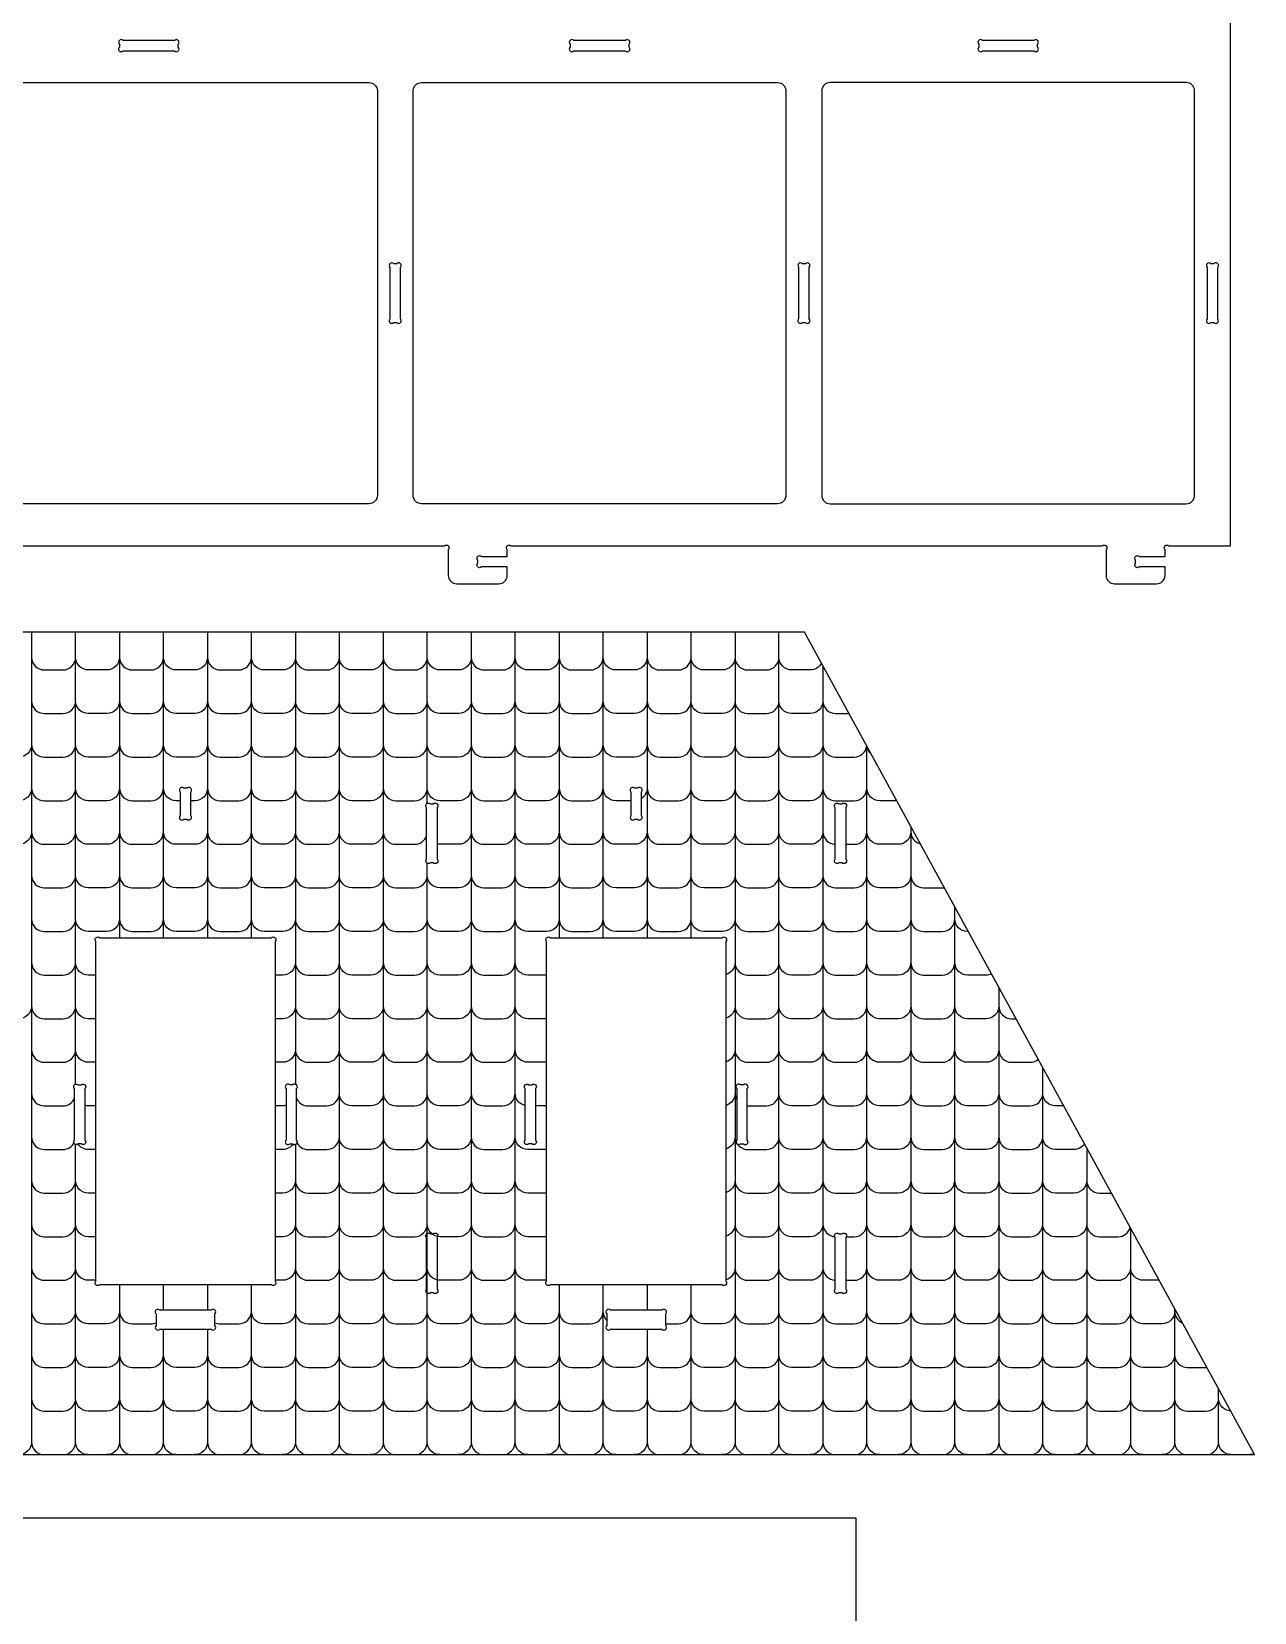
# Model space of a CAD drawing. Extents: x 7328 to 12839, y -521 to 2507.
# Drawn here: x 10647 to 11343, y 543 to 1444 of the extents above; entities that cross this region are included whole.
import ezdxf

# ---------------------------------------------------------------- set-up
doc = ezdxf.new("R2010")
doc.units = 0
doc.header["$MEASUREMENT"] = 0
doc.layers.add('LAYER_1', color=18, linetype='CONTINUOUS')

msp = doc.modelspace()

# ---------------------------------------------------------------- linework, layer by layer
at = {"layer": 'LAYER_1'}
for points in [[(10545.04, 1150.72), (10882, 1150.72, -1), (10884.12, 1148.6), (10884.12, 1133.92, 0.414214), (10888.92, 1129.12), (10912.92, 1129.12, 0.414214), (10917.72, 1133.92), (10917.72, 1138.72), (10903.04, 1138.72, -1), (10900.92, 1140.84), (10900.92, 1142.6, -1), (10903.04, 1144.72), (10917.72, 1144.72), (10917.72, 1148.6, -1), (10919.84, 1150.72), (11256.8, 1150.72, -1), (11258.92, 1148.6), (11258.92, 1133.92, 0.414214), (11263.72, 1129.12), (11287.72, 1129.12, 0.414214), (11292.52, 1133.92), (11292.52, 1138.72), (11277.84, 1138.72, -1), (11275.72, 1140.84), (11275.72, 1142.6, -1), (11277.84, 1144.72), (11292.52, 1144.72), (11292.52, 1148.6, -1), (11294.64, 1150.72), (11329.72, 1150.72), (11329.72, 1718.6, -1)], [(10646.74, 1101.49), (10646.74, 640.12, -0.414214), (10639.54, 632.92)], [(10814.87, 632.92, 0.414214), (10822.07, 640.12), (10822.07, 1101.49)], [(10847.12, 1101.49), (10847.12, 640.12, 0.414214), (10854.32, 632.92)], [(10897.22, 1101.49), (10897.22, 640.12, 0.414214), (10904.42, 632.92)], [(10915.06, 632.92, 0.414214), (10922.26, 640.12), (10922.26, 1101.49)], [(11047.5, 1101.49), (11047.5, 640.12, 0.414214), (11054.7, 632.92)], [(11065.35, 632.92, 0.414214), (11072.55, 640.12), (11072.55, 1101.49)], [(10646.74, 1087.24, 0.414214), (10653.94, 1080.04), (10664.59, 1080.04, 0.414214), (10671.79, 1087.24)], [(10696.84, 1087.24, -0.414214), (10689.64, 1080.04), (10678.99, 1080.04, -0.414214), (10671.79, 1087.24)], [(10696.84, 1087.24, 0.414214), (10704.04, 1080.04), (10714.68, 1080.04, 0.414214), (10721.88, 1087.24)], [(10746.93, 1087.24, -0.414214), (10739.73, 1080.04), (10729.08, 1080.04, -0.414214), (10721.88, 1087.24)], [(10746.93, 1087.24, 0.414214), (10754.13, 1080.04), (10764.78, 1080.04, 0.414214), (10771.98, 1087.24)], [(10797.03, 1087.24, -0.414214), (10789.83, 1080.04), (10779.18, 1080.04, -0.414214), (10771.98, 1087.24)], [(10797.03, 1087.24, 0.414214), (10804.23, 1080.04), (10814.87, 1080.04, 0.414214), (10822.07, 1087.24)], [(10847.12, 1087.24, -0.414214), (10839.92, 1080.04), (10829.27, 1080.04, -0.414214), (10822.07, 1087.24)], [(10847.12, 1087.24, 0.414214), (10854.32, 1080.04), (10864.97, 1080.04, 0.414214), (10872.17, 1087.24)], [(10897.22, 1087.24, -0.414214), (10890.02, 1080.04), (10879.37, 1080.04, -0.414214), (10872.17, 1087.24)], [(10897.22, 1087.24, 0.414214), (10904.42, 1080.04), (10915.06, 1080.04, 0.414214), (10922.26, 1087.24)], [(10947.31, 1087.24, -0.414214), (10940.11, 1080.04), (10929.46, 1080.04, -0.414214), (10922.26, 1087.24)], [(10947.31, 1087.24, 0.414214), (10954.51, 1080.04), (10965.16, 1080.04, 0.414214), (10972.36, 1087.24)], [(10997.41, 1087.24, -0.414214), (10990.21, 1080.04), (10979.56, 1080.04, -0.414214), (10972.36, 1087.24)], [(10997.41, 1087.24, 0.414214), (11004.61, 1080.04), (11015.25, 1080.04, 0.414214), (11022.45, 1087.24)], [(11047.5, 1087.24, -0.414214), (11040.3, 1080.04), (11029.65, 1080.04, -0.414214), (11022.45, 1087.24)], [(11047.5, 1087.24, 0.414214), (11054.7, 1080.04), (11065.35, 1080.04, 0.414214), (11072.55, 1087.24)], [(11096.78, 1083.91, -0.279406), (11090.4, 1080.04), (11079.75, 1080.04, -0.414214), (11072.55, 1087.24)], [(11097.6, 1082.42), (11097.6, 640.12, 0.414214), (11104.8, 632.92)], [(10646.74, 1062.4, 0.414214), (10653.94, 1055.2), (10664.59, 1055.2, 0.414214), (10671.79, 1062.4)], [(10696.84, 1062.4, -0.414214), (10689.64, 1055.2), (10678.99, 1055.2, -0.414214), (10671.79, 1062.4)], [(10696.84, 1062.4, 0.414214), (10704.04, 1055.2), (10714.68, 1055.2, 0.414214), (10721.88, 1062.4)], [(10746.93, 1062.4, -0.414214), (10739.73, 1055.2), (10729.08, 1055.2, -0.414214), (10721.88, 1062.4)], [(10746.93, 1062.4, 0.414214), (10754.13, 1055.2), (10764.78, 1055.2, 0.414214), (10771.98, 1062.4)], [(10797.03, 1062.4, -0.414214), (10789.83, 1055.2), (10779.18, 1055.2, -0.414214), (10771.98, 1062.4)], [(10797.03, 1062.4, 0.414214), (10804.23, 1055.2), (10814.87, 1055.2, 0.414214), (10822.07, 1062.4)], [(10847.12, 1062.4, -0.414214), (10839.92, 1055.2), (10829.27, 1055.2, -0.414214), (10822.07, 1062.4)], [(10847.12, 1062.4, 0.414214), (10854.32, 1055.2), (10864.97, 1055.2, 0.414214), (10872.17, 1062.4)], [(10897.22, 1062.4, -0.414214), (10890.02, 1055.2), (10879.37, 1055.2, -0.414214), (10872.17, 1062.4)], [(10897.22, 1062.4, 0.414214), (10904.42, 1055.2), (10915.06, 1055.2, 0.414214), (10922.26, 1062.4)], [(10947.31, 1062.4, -0.414214), (10940.11, 1055.2), (10929.46, 1055.2, -0.414214), (10922.26, 1062.4)], [(10947.31, 1062.4, 0.414214), (10954.51, 1055.2), (10965.16, 1055.2, 0.414214), (10972.36, 1062.4)], [(10997.41, 1062.4, -0.414214), (10990.21, 1055.2), (10979.56, 1055.2, -0.414214), (10972.36, 1062.4)], [(10997.41, 1062.4, 0.414214), (11004.61, 1055.2), (11015.25, 1055.2, 0.414214), (11022.45, 1062.4)], [(11047.5, 1062.4, -0.414214), (11040.3, 1055.2), (11029.65, 1055.2, -0.414214), (11022.45, 1062.4)], [(11047.5, 1062.4, 0.414214), (11054.7, 1055.2), (11065.35, 1055.2, 0.414214), (11072.55, 1062.4)], [(11097.6, 1062.4, -0.414214), (11090.4, 1055.2), (11079.75, 1055.2, -0.414214), (11072.55, 1062.4)], [(11097.6, 1062.4, 0.414214), (11104.8, 1055.2), (11112.48, 1055.2)], [(10646.74, 1037.56, -0.414214), (10639.54, 1030.36), (10628.89, 1030.36, -0.414214), (10621.69, 1037.56)], [(10646.74, 1037.56, 0.414214), (10653.94, 1030.36), (10664.59, 1030.36, 0.414214), (10671.79, 1037.56)], [(10696.84, 1037.56, -0.414214), (10689.64, 1030.36), (10678.99, 1030.36, -0.414214), (10671.79, 1037.56)], [(10696.84, 1037.56, 0.414214), (10704.04, 1030.36), (10714.68, 1030.36, 0.414214), (10721.88, 1037.56)], [(10746.93, 1037.56, -0.414214), (10739.73, 1030.36), (10729.08, 1030.36, -0.414214), (10721.88, 1037.56)], [(10746.93, 1037.56, 0.414214), (10754.13, 1030.36), (10764.78, 1030.36, 0.414214), (10771.98, 1037.56)], [(10797.03, 1037.56, -0.414214), (10789.83, 1030.36), (10779.18, 1030.36, -0.414214), (10771.98, 1037.56)], [(10797.03, 1037.56, 0.414214), (10804.23, 1030.36), (10814.87, 1030.36, 0.414214), (10822.07, 1037.56)], [(10847.12, 1037.56, -0.414214), (10839.92, 1030.36), (10829.27, 1030.36, -0.414214), (10822.07, 1037.56)], [(10847.12, 1037.56, 0.414214), (10854.32, 1030.36), (10864.97, 1030.36, 0.414214), (10872.17, 1037.56)], [(10897.22, 1037.56, -0.414214), (10890.02, 1030.36), (10879.37, 1030.36, -0.414214), (10872.17, 1037.56)], [(10897.22, 1037.56, 0.414214), (10904.42, 1030.36), (10915.06, 1030.36, 0.414214), (10922.26, 1037.56)], [(10947.31, 1037.56, -0.414214), (10940.11, 1030.36), (10929.46, 1030.36, -0.414214), (10922.26, 1037.56)], [(10947.31, 1037.56, 0.414214), (10954.51, 1030.36), (10965.16, 1030.36, 0.414214), (10972.36, 1037.56)], [(10997.41, 1037.56, -0.414214), (10990.21, 1030.36), (10979.56, 1030.36, -0.414214), (10972.36, 1037.56)], [(10997.41, 1037.56, 0.414214), (11004.61, 1030.36), (11015.25, 1030.36, 0.414214), (11022.45, 1037.56)], [(11047.5, 1037.56, -0.414214), (11040.3, 1030.36), (11029.65, 1030.36, -0.414214), (11022.45, 1037.56)], [(11047.5, 1037.56, 0.414214), (11054.7, 1030.36), (11065.35, 1030.36, 0.414214), (11072.55, 1037.56)], [(11097.6, 1037.56, -0.414214), (11090.4, 1030.36), (11079.75, 1030.36, -0.414214), (11072.55, 1037.56)], [(11097.6, 1037.56, 0.414214), (11104.8, 1030.36), (11115.44, 1030.36, 0.379798), (11122.59, 1036.71)], [(11115.44, 632.92, 0.414214), (11122.64, 640.12), (11122.64, 1036.61)], [(11125.08, 1032.17, -0.175116), (11122.73, 1036.46)], [(10646.74, 1012.72, -0.414214), (10639.54, 1005.52), (10628.89, 1005.52, -0.414214), (10621.69, 1012.72)], [(10646.74, 1012.72, 0.414214), (10653.94, 1005.52), (10664.59, 1005.52, 0.414214), (10671.79, 1012.72)], [(10696.84, 1012.72, -0.414214), (10689.64, 1005.52), (10678.99, 1005.52, -0.414214), (10671.79, 1012.72)], [(10696.84, 1012.72, 0.414214), (10704.04, 1005.52), (10714.68, 1005.52, 0.414214), (10721.88, 1012.72)], [(10731.41, 1005.52), (10729.08, 1005.52, -0.414214), (10721.88, 1012.72)], [(10746.93, 1012.72, -0.414214), (10739.73, 1005.52), (10737.41, 1005.52)], [(10746.93, 1012.72, 0.414214), (10754.13, 1005.52), (10764.78, 1005.52, 0.414214), (10771.98, 1012.72)], [(10797.03, 1012.72, -0.414214), (10789.83, 1005.52), (10779.18, 1005.52, -0.414214), (10771.98, 1012.72)], [(10797.03, 1012.72, 0.414214), (10804.23, 1005.52), (10814.87, 1005.52, 0.414214), (10822.07, 1012.72)], [(10847.12, 1012.72, -0.414214), (10839.92, 1005.52), (10829.27, 1005.52, -0.414214), (10822.07, 1012.72)], [(10847.12, 1012.72, 0.414214), (10854.32, 1005.52), (10864.97, 1005.52, 0.414214), (10872.17, 1012.72)], [(10897.22, 1012.72, -0.414214), (10890.02, 1005.52), (10879.37, 1005.52, -0.414214), (10872.17, 1012.72)], [(10897.22, 1012.72, 0.414214), (10904.42, 1005.52), (10915.06, 1005.52, 0.414214), (10922.26, 1012.72)], [(10947.31, 1012.72, -0.414214), (10940.11, 1005.52), (10929.46, 1005.52, -0.414214), (10922.26, 1012.72)], [(10947.31, 1012.72, 0.414214), (10954.51, 1005.52), (10965.16, 1005.52, 0.414214), (10972.36, 1012.72)], [(10988.21, 1005.52), (10979.56, 1005.52, -0.414214), (10972.36, 1012.72)], [(10997.41, 1012.72, -0.250445), (10994.21, 1006.74)], [(10997.41, 1012.72, 0.414214), (11004.61, 1005.52), (11015.25, 1005.52, 0.414214), (11022.45, 1012.72)], [(11047.5, 1012.72, -0.414214), (11040.3, 1005.52), (11029.65, 1005.52, -0.414214), (11022.45, 1012.72)], [(11047.5, 1012.72, 0.414214), (11054.7, 1005.52), (11065.35, 1005.52, 0.414214), (11072.55, 1012.72)], [(11097.6, 1012.72, -0.414214), (11090.4, 1005.52), (11079.75, 1005.52, -0.414214), (11072.55, 1012.72)], [(11097.6, 1012.72, 0.414214), (11104.8, 1005.52), (11115.44, 1005.52, 0.414214), (11122.64, 1012.72)], [(11139.65, 1005.52), (11129.84, 1005.52, -0.414214), (11122.64, 1012.72)], [(11147.69, 990.81), (11147.69, 640.12, 0.414214), (11154.89, 632.92)], [(10646.74, 987.88, -0.414214), (10639.54, 980.68), (10628.89, 980.68, -0.414214), (10621.69, 987.88)], [(10646.74, 987.88, 0.414214), (10653.94, 980.68), (10664.59, 980.68, 0.414214), (10671.79, 987.88)], [(10696.84, 987.88, -0.414214), (10689.64, 980.68), (10678.99, 980.68, -0.414214), (10671.79, 987.88)], [(10696.84, 987.88, 0.414214), (10704.04, 980.68), (10714.68, 980.68, 0.414214), (10721.88, 987.88)], [(10746.93, 987.88, -0.414214), (10739.73, 980.68), (10729.08, 980.68, -0.414214), (10721.88, 987.88)], [(10746.93, 987.88, 0.414214), (10754.13, 980.68), (10764.78, 980.68, 0.414214), (10771.98, 987.88)], [(10797.03, 987.88, -0.414214), (10789.83, 980.68), (10779.18, 980.68, -0.414214), (10771.98, 987.88)], [(10797.03, 987.88, 0.414214), (10804.23, 980.68), (10814.87, 980.68, 0.414214), (10822.07, 987.88)], [(10847.12, 987.88, -0.414214), (10839.92, 980.68), (10829.27, 980.68, -0.414214), (10822.07, 987.88)], [(10847.12, 987.88, 0.414214), (10854.32, 980.68), (10864.97, 980.68, 0.323813), (10871.81, 985.63)], [(10897.22, 987.88, -0.414214), (10890.02, 980.68), (10879.37, 980.68, -0.054702), (10877.81, 980.85)], [(10897.22, 987.88, 0.414214), (10904.42, 980.68), (10915.06, 980.68, 0.414214), (10922.26, 987.88)], [(10947.31, 987.88, -0.414214), (10940.11, 980.68), (10929.46, 980.68, -0.414214), (10922.26, 987.88)], [(10947.31, 987.88, 0.414214), (10954.51, 980.68), (10965.16, 980.68, 0.414214), (10972.36, 987.88)], [(10997.41, 987.88, -0.414214), (10990.21, 980.68), (10979.56, 980.68, -0.414214), (10972.36, 987.88)], [(10997.41, 987.88, 0.414214), (11004.61, 980.68), (11015.25, 980.68, 0.414214), (11022.45, 987.88)], [(11047.5, 987.88, -0.414214), (11040.3, 980.68), (11029.65, 980.68, -0.414214), (11022.45, 987.88)], [(11047.5, 987.88, 0.414214), (11054.7, 980.68), (11065.35, 980.68, 0.414214), (11072.55, 987.88)], [(11097.6, 987.88, -0.414214), (11090.4, 980.68), (11079.75, 980.68, -0.414214), (11072.55, 987.88)], [(11097.6, 987.88, 0.406544), (11104.61, 980.68)], [(11110.61, 980.68), (11115.44, 980.68, 0.414214), (11122.64, 987.88)], [(11147.69, 987.88, -0.414214), (11140.49, 980.68), (11129.84, 980.68, -0.414214), (11122.64, 987.88)], [(11147.69, 987.88, 0.342693), (11153.11, 980.91)], [(10879.37, 632.92, -0.414214), (10872.17, 640.12), (10872.17, 970.14)], [(10646.74, 963.04, 0.414214), (10653.94, 955.84), (10664.59, 955.84, 0.414214), (10671.79, 963.04)], [(10696.84, 963.04, -0.414214), (10689.64, 955.84), (10678.99, 955.84, -0.414214), (10671.79, 963.04)], [(10696.84, 963.04, 0.414214), (10704.04, 955.84), (10714.68, 955.84, 0.414214), (10721.88, 963.04)], [(10746.93, 963.04, -0.414214), (10739.73, 955.84), (10729.08, 955.84, -0.414214), (10721.88, 963.04)], [(10746.93, 963.04, 0.414214), (10754.13, 955.84), (10764.78, 955.84, 0.414214), (10771.98, 963.04)], [(10797.03, 963.04, -0.414214), (10789.83, 955.84), (10779.18, 955.84, -0.414214), (10771.98, 963.04)], [(10797.03, 963.04, 0.414214), (10804.23, 955.84), (10814.87, 955.84, 0.414214), (10822.07, 963.04)], [(10847.12, 963.04, -0.414214), (10839.92, 955.84), (10829.27, 955.84, -0.414214), (10822.07, 963.04)], [(10847.12, 963.04, 0.414214), (10854.32, 955.84), (10864.97, 955.84, 0.414214), (10872.17, 963.04)], [(10897.22, 963.04, -0.414214), (10890.02, 955.84), (10879.37, 955.84, -0.414214), (10872.17, 963.04)], [(10897.22, 963.04, 0.414214), (10904.42, 955.84), (10915.06, 955.84, 0.414214), (10922.26, 963.04)], [(10947.31, 963.04, -0.414214), (10940.11, 955.84), (10929.46, 955.84, -0.414214), (10922.26, 963.04)], [(10947.31, 963.04, 0.414214), (10954.51, 955.84), (10965.16, 955.84, 0.414214), (10972.36, 963.04)], [(10997.41, 963.04, -0.414214), (10990.21, 955.84), (10979.56, 955.84, -0.414214), (10972.36, 963.04)], [(10997.41, 963.04, 0.414214), (11004.61, 955.84), (11015.25, 955.84, 0.414214), (11022.45, 963.04)], [(11047.5, 963.04, -0.414214), (11040.3, 955.84), (11029.65, 955.84, -0.414214), (11022.45, 963.04)], [(11047.5, 963.04, 0.414214), (11054.7, 955.84), (11065.35, 955.84, 0.414214), (11072.55, 963.04)], [(11097.6, 963.04, -0.414214), (11090.4, 955.84), (11079.75, 955.84, -0.414214), (11072.55, 963.04)], [(11097.6, 963.04, 0.414214), (11104.8, 955.84), (11115.44, 955.84, 0.414214), (11122.64, 963.04)], [(11147.69, 963.04, -0.414214), (11140.49, 955.84), (11129.84, 955.84, -0.414214), (11122.64, 963.04)], [(11147.69, 963.04, 0.414214), (11154.89, 955.84), (11165.54, 955.84, 0.042575), (11166.76, 955.95)], [(10646.74, 938.2, 0.414214), (10653.94, 931), (10664.59, 931, 0.414214), (10671.79, 938.2)], [(10696.84, 938.2, -0.414214), (10689.64, 931), (10678.99, 931, -0.414214), (10671.79, 938.2)], [(10696.84, 938.2, 0.414214), (10704.04, 931), (10714.68, 931, 0.414214), (10721.88, 938.2)], [(10746.93, 938.2, -0.414214), (10739.73, 931), (10729.08, 931, -0.414214), (10721.88, 938.2)], [(10746.93, 938.2, 0.414214), (10754.13, 931), (10764.78, 931, 0.414214), (10771.98, 938.2)], [(10797.03, 938.2, -0.414214), (10789.83, 931), (10779.18, 931, -0.414214), (10771.98, 938.2)], [(10797.03, 938.2, 0.414214), (10804.23, 931), (10814.87, 931, 0.414214), (10822.07, 938.2)], [(10847.12, 938.2, -0.414214), (10839.92, 931), (10829.27, 931, -0.414214), (10822.07, 938.2)], [(10847.12, 938.2, 0.414214), (10854.32, 931), (10864.97, 931, 0.414214), (10872.17, 938.2)], [(10897.22, 938.2, -0.414214), (10890.02, 931), (10879.37, 931, -0.414214), (10872.17, 938.2)], [(10897.22, 938.2, 0.414214), (10904.42, 931), (10915.06, 931, 0.414214), (10922.26, 938.2)], [(10947.31, 938.2, -0.414214), (10940.11, 931), (10929.46, 931, -0.414214), (10922.26, 938.2)], [(10947.31, 938.2, 0.414214), (10954.51, 931), (10965.16, 931, 0.414214), (10972.36, 938.2)], [(10997.41, 938.2, -0.414214), (10990.21, 931), (10979.56, 931, -0.414214), (10972.36, 938.2)], [(10997.41, 938.2, 0.414214), (11004.61, 931), (11015.25, 931, 0.414214), (11022.45, 938.2)], [(11047.5, 938.2, -0.414214), (11040.3, 931), (11029.65, 931, -0.414214), (11022.45, 938.2)], [(11047.5, 938.2, 0.414214), (11054.7, 931), (11065.35, 931, 0.414214), (11072.55, 938.2)], [(11097.6, 938.2, -0.414214), (11090.4, 931), (11079.75, 931, -0.414214), (11072.55, 938.2)], [(11097.6, 938.2, 0.414214), (11104.8, 931), (11115.44, 931, 0.414214), (11122.64, 938.2)], [(11147.69, 938.2, -0.414214), (11140.49, 931), (11129.84, 931, -0.414214), (11122.64, 938.2)], [(11147.69, 938.2, 0.414214), (11154.89, 931), (11165.54, 931, 0.414214), (11172.74, 938.2)], [(11179.94, 632.92, -0.414214), (11172.74, 640.12), (11172.74, 945.01)], [(11180.4, 931), (11179.94, 931, -0.414214), (11172.74, 938.2)], [(10646.74, 913.36, 0.414214), (10653.94, 906.16), (10664.59, 906.16, 0.414214), (10671.79, 913.36)], [(10683.35, 906.16), (10678.99, 906.16, -0.414214), (10671.79, 913.36)], [(10797.03, 913.36, -0.414214), (10789.83, 906.16), (10785.46, 906.16)], [(10797.03, 913.36, 0.414214), (10804.23, 906.16), (10814.87, 906.16, 0.414214), (10822.07, 913.36)], [(10847.12, 913.36, -0.414214), (10839.92, 906.16), (10829.27, 906.16, -0.414214), (10822.07, 913.36)], [(10847.12, 913.36, 0.414214), (10854.32, 906.16), (10864.97, 906.16, 0.414214), (10872.17, 913.36)], [(10897.22, 913.36, -0.414214), (10890.02, 906.16), (10879.37, 906.16, -0.414214), (10872.17, 913.36)], [(10897.22, 913.36, 0.414214), (10904.42, 906.16), (10915.06, 906.16, 0.414214), (10922.26, 913.36)], [(10940.15, 906.16, -0.001323), (10940.11, 906.16), (10929.46, 906.16, -0.414214), (10922.26, 913.36)], [(11047.5, 913.36, -0.335422), (11042.26, 906.43)], [(11047.5, 913.36, 0.414214), (11054.7, 906.16), (11065.35, 906.16, 0.414214), (11072.55, 913.36)], [(11097.6, 913.36, -0.414214), (11090.4, 906.16), (11079.75, 906.16, -0.414214), (11072.55, 913.36)], [(11097.6, 913.36, 0.414214), (11104.8, 906.16), (11115.44, 906.16, 0.414214), (11122.64, 913.36)], [(11147.69, 913.36, -0.414214), (11140.49, 906.16), (11129.84, 906.16, -0.414214), (11122.64, 913.36)], [(11147.69, 913.36, 0.414214), (11154.89, 906.16), (11165.54, 906.16, 0.414214), (11172.74, 913.36)], [(11193.62, 906.83, -0.109058), (11190.59, 906.16), (11179.94, 906.16, -0.414214), (11172.74, 913.36)], [(11197.79, 899.21), (11197.79, 640.12, 0.414214), (11204.99, 632.92)], [(10646.74, 888.52, -0.414214), (10639.54, 881.32), (10628.89, 881.32, -0.414214), (10621.69, 888.52)], [(10646.74, 888.52, 0.414214), (10653.94, 881.32), (10664.59, 881.32, 0.414214), (10671.79, 888.52)], [(10683.35, 881.32), (10678.99, 881.32, -0.414214), (10671.79, 888.52)], [(10797.03, 888.52, -0.414214), (10789.83, 881.32), (10785.46, 881.32)], [(10797.03, 888.52, 0.414214), (10804.23, 881.32), (10814.87, 881.32, 0.414214), (10822.07, 888.52)], [(10847.12, 888.52, -0.414214), (10839.92, 881.32), (10829.27, 881.32, -0.414214), (10822.07, 888.52)], [(10847.12, 888.52, 0.414214), (10854.32, 881.32), (10864.97, 881.32, 0.414214), (10872.17, 888.52)], [(10897.22, 888.52, -0.414214), (10890.02, 881.32), (10879.37, 881.32, -0.414214), (10872.17, 888.52)], [(10897.22, 888.52, 0.414214), (10904.42, 881.32), (10915.06, 881.32, 0.414214), (10922.26, 888.52)], [(10940.15, 881.32, -0.001323), (10940.11, 881.32), (10929.46, 881.32, -0.414214), (10922.26, 888.52)], [(11047.5, 888.52, -0.335422), (11042.26, 881.59)], [(11047.5, 888.52, 0.414214), (11054.7, 881.32), (11065.35, 881.32, 0.414214), (11072.55, 888.52)], [(11097.6, 888.52, -0.414214), (11090.4, 881.32), (11079.75, 881.32, -0.414214), (11072.55, 888.52)], [(11097.6, 888.52, 0.414214), (11104.8, 881.32), (11115.44, 881.32, 0.414214), (11122.64, 888.52)], [(11147.69, 888.52, -0.414214), (11140.49, 881.32), (11129.84, 881.32, -0.414214), (11122.64, 888.52)], [(11147.69, 888.52, 0.414214), (11154.89, 881.32), (11165.54, 881.32, 0.414214), (11172.74, 888.52)], [(11197.79, 888.52, -0.414214), (11190.59, 881.32), (11179.94, 881.32, -0.414214), (11172.74, 888.52)], [(11197.79, 888.52, 0.414214), (11204.99, 881.32), (11207.57, 881.32)], [(10646.74, 863.68, 0.414214), (10653.94, 856.48), (10664.59, 856.48, 0.414214), (10671.79, 863.68)], [(10683.35, 856.48), (10678.99, 856.48, -0.414214), (10671.79, 863.68)], [(10797.03, 863.68, -0.414214), (10789.83, 856.48), (10785.46, 856.48)], [(10797.03, 863.68, 0.414214), (10804.23, 856.48), (10814.87, 856.48, 0.414214), (10822.07, 863.68)], [(10847.12, 863.68, -0.414214), (10839.92, 856.48), (10829.27, 856.48, -0.414214), (10822.07, 863.68)], [(10847.12, 863.68, 0.414214), (10854.32, 856.48), (10864.97, 856.48, 0.414214), (10872.17, 863.68)], [(10897.22, 863.68, -0.414214), (10890.02, 856.48), (10879.37, 856.48, -0.414214), (10872.17, 863.68)], [(10897.22, 863.68, 0.414214), (10904.42, 856.48), (10915.06, 856.48, 0.414214), (10922.26, 863.68)], [(10940.15, 856.48, -0.001323), (10940.11, 856.48), (10929.46, 856.48, -0.414214), (10922.26, 863.68)], [(11047.5, 863.68, -0.335422), (11042.26, 856.75)], [(11047.5, 863.68, 0.414214), (11054.7, 856.48), (11065.35, 856.48, 0.414214), (11072.55, 863.68)], [(11097.6, 863.68, -0.414214), (11090.4, 856.48), (11079.75, 856.48, -0.414214), (11072.55, 863.68)], [(11097.6, 863.68, 0.414214), (11104.8, 856.48), (11115.44, 856.48, 0.414214), (11122.64, 863.68)], [(11147.69, 863.68, -0.414214), (11140.49, 856.48), (11129.84, 856.48, -0.414214), (11122.64, 863.68)], [(11147.69, 863.68, 0.414214), (11154.89, 856.48), (11165.54, 856.48, 0.414214), (11172.74, 863.68)], [(11197.79, 863.68, -0.414214), (11190.59, 856.48), (11179.94, 856.48, -0.414214), (11172.74, 863.68)], [(11197.79, 863.68, 0.414214), (11204.99, 856.48), (11215.63, 856.48, 0.175306), (11220.24, 858.15)], [(11230.03, 632.92, -0.414214), (11222.83, 640.12), (11222.83, 853.4)], [(10646.74, 838.84, 0.414214), (10653.94, 831.64), (10664.59, 831.64, 0.291063), (10671.11, 835.79)], [(10797.7, 835.79, 0.291063), (10804.23, 831.64), (10814.87, 831.64, 0.414214), (10822.07, 838.84)], [(10847.12, 838.84, -0.414214), (10839.92, 831.64), (10829.27, 831.64, -0.414214), (10822.07, 838.84)], [(10847.12, 838.84, 0.414214), (10854.32, 831.64), (10864.97, 831.64, 0.414214), (10872.17, 838.84)], [(10897.22, 838.84, -0.414214), (10890.02, 831.64), (10879.37, 831.64, -0.414214), (10872.17, 838.84)], [(10897.22, 838.84, 0.414214), (10904.42, 831.64), (10915.06, 831.64, 0.414214), (10922.26, 838.84)], [(10927.91, 831.81, -0.351824), (10922.26, 838.84)], [(11047.5, 838.84, -0.335422), (11042.26, 831.91)], [(11047.5, 838.84, 0.13441), (11048.5, 835.17)], [(11054.5, 831.64, 0.006806), (11054.7, 831.64), (11065.35, 831.64, 0.414214), (11072.55, 838.84)], [(11097.6, 838.84, -0.414214), (11090.4, 831.64), (11079.75, 831.64, -0.414214), (11072.55, 838.84)], [(11097.6, 838.84, 0.414214), (11104.8, 831.64), (11115.44, 831.64, 0.414214), (11122.64, 838.84)], [(11147.69, 838.84, -0.414214), (11140.49, 831.64), (11129.84, 831.64, -0.414214), (11122.64, 838.84)], [(11147.69, 838.84, 0.414214), (11154.89, 831.64), (11165.54, 831.64, 0.414214), (11172.74, 838.84)], [(11197.79, 838.84, -0.414214), (11190.59, 831.64), (11179.94, 831.64, -0.414214), (11172.74, 838.84)], [(11197.79, 838.84, 0.414214), (11204.99, 831.64), (11215.63, 831.64, 0.414214), (11222.83, 838.84)], [(11234.73, 831.64), (11230.03, 831.64, -0.414214), (11222.83, 838.84)], [(10683.35, 831.64), (10678.99, 831.64, -0.06611), (10677.11, 831.89)], [(10791.7, 831.89, -0.06611), (10789.83, 831.64), (10785.46, 831.64)], [(10940.15, 831.64, -0.001323), (10940.11, 831.64), (10933.91, 831.64)], [(10646.74, 814, 0.414214), (10653.94, 806.8), (10664.59, 806.8, 0.291063), (10671.11, 810.95)], [(10797.7, 810.95, 0.291063), (10804.23, 806.8), (10814.87, 806.8, 0.414214), (10822.07, 814)], [(10847.12, 814, -0.414214), (10839.92, 806.8), (10829.27, 806.8, -0.414214), (10822.07, 814)], [(10847.12, 814, 0.414214), (10854.32, 806.8), (10864.97, 806.8, 0.414214), (10872.17, 814)], [(10897.22, 814, -0.414214), (10890.02, 806.8), (10879.37, 806.8, -0.414214), (10872.17, 814)], [(10897.22, 814, 0.414214), (10904.42, 806.8), (10915.06, 806.8, 0.414214), (10922.26, 814)], [(10940.15, 806.8, -0.001323), (10940.11, 806.8), (10929.46, 806.8, -0.414214), (10922.26, 814)], [(11047.5, 814, -0.335422), (11042.26, 807.07)], [(11047.5, 814, 0.13441), (11048.5, 810.33)], [(11048.72, 809.99, 0.249808), (11054.7, 806.8), (11065.35, 806.8, 0.414214), (11072.55, 814)], [(11097.6, 814, -0.414214), (11090.4, 806.8), (11079.75, 806.8, -0.414214), (11072.55, 814)], [(11097.6, 814, 0.414214), (11104.8, 806.8), (11115.44, 806.8, 0.414214), (11122.64, 814)], [(11147.69, 814, -0.414214), (11140.49, 806.8), (11129.84, 806.8, -0.414214), (11122.64, 814)], [(11147.69, 814, 0.414214), (11154.89, 806.8), (11165.54, 806.8, 0.414214), (11172.74, 814)], [(11197.79, 814, -0.414214), (11190.59, 806.8), (11179.94, 806.8, -0.414214), (11172.74, 814)], [(11197.79, 814, 0.414214), (11204.99, 806.8), (11215.63, 806.8, 0.414214), (11222.83, 814)], [(11246.61, 809.92, -0.2469), (11240.68, 806.8), (11230.03, 806.8, -0.414214), (11222.83, 814)], [(10678.99, 632.92, -0.414214), (10671.79, 640.12), (10671.79, 809.99)], [(10683.35, 806.8), (10678.99, 806.8, -0.249808), (10673.01, 809.99)], [(10795.8, 809.99, -0.249808), (10789.83, 806.8), (10785.46, 806.8)], [(10797.03, 809.99), (10797.03, 640.12, 0.414214), (10804.23, 632.92)], [(11247.88, 807.6), (11247.88, 640.12, 0.414214), (11255.08, 632.92)], [(10646.74, 789.16, 0.414214), (10653.94, 781.96), (10664.59, 781.96, 0.414214), (10671.79, 789.16)], [(10683.35, 781.96), (10678.99, 781.96, -0.414214), (10671.79, 789.16)], [(10797.03, 789.16, -0.414214), (10789.83, 781.96), (10785.46, 781.96)], [(10797.03, 789.16, 0.414214), (10804.23, 781.96), (10814.87, 781.96, 0.414214), (10822.07, 789.16)], [(10847.12, 789.16, -0.414214), (10839.92, 781.96), (10829.27, 781.96, -0.414214), (10822.07, 789.16)], [(10847.12, 789.16, 0.414214), (10854.32, 781.96), (10864.97, 781.96, 0.414214), (10872.17, 789.16)], [(10897.22, 789.16, -0.414214), (10890.02, 781.96), (10879.37, 781.96, -0.414214), (10872.17, 789.16)], [(10897.22, 789.16, 0.414214), (10904.42, 781.96), (10915.06, 781.96, 0.414214), (10922.26, 789.16)], [(10940.15, 781.96, -0.001323), (10940.11, 781.96), (10929.46, 781.96, -0.414214), (10922.26, 789.16)], [(11047.5, 789.16, -0.335422), (11042.26, 782.23)], [(11047.5, 789.16, 0.414214), (11054.7, 781.96), (11065.35, 781.96, 0.414214), (11072.55, 789.16)], [(11097.6, 789.16, -0.414214), (11090.4, 781.96), (11079.75, 781.96, -0.414214), (11072.55, 789.16)], [(11097.6, 789.16, 0.414214), (11104.8, 781.96), (11115.44, 781.96, 0.414214), (11122.64, 789.16)], [(11147.69, 789.16, -0.414214), (11140.49, 781.96), (11129.84, 781.96, -0.414214), (11122.64, 789.16)], [(11147.69, 789.16, 0.414214), (11154.89, 781.96), (11165.54, 781.96, 0.414214), (11172.74, 789.16)], [(11197.79, 789.16, -0.414214), (11190.59, 781.96), (11179.94, 781.96, -0.414214), (11172.74, 789.16)], [(11197.79, 789.16, 0.414214), (11204.99, 781.96), (11215.63, 781.96, 0.414214), (11222.83, 789.16)], [(11247.88, 789.16, -0.414214), (11240.68, 781.96), (11230.03, 781.96, -0.414214), (11222.83, 789.16)], [(11247.88, 789.16, 0.414214), (11255.08, 781.96), (11261.9, 781.96)], [(10646.74, 764.32, 0.414214), (10653.94, 757.12), (10664.59, 757.12, 0.414214), (10671.79, 764.32)], [(10683.35, 757.12), (10678.99, 757.12, -0.414214), (10671.79, 764.32)], [(10797.03, 764.32, -0.414214), (10789.83, 757.12), (10785.46, 757.12)], [(10797.03, 764.32, 0.414214), (10804.23, 757.12), (10814.87, 757.12, 0.414214), (10822.07, 764.32)], [(10847.12, 764.32, -0.414214), (10839.92, 757.12), (10829.27, 757.12, -0.414214), (10822.07, 764.32)], [(10847.12, 764.32, 0.414214), (10854.32, 757.12), (10864.97, 757.12, 0.414214), (10872.17, 764.32)], [(10897.22, 764.32, -0.414214), (10890.02, 757.12), (10879.37, 757.12, -0.414214), (10872.17, 764.32)], [(10897.22, 764.32, 0.414214), (10904.42, 757.12), (10915.06, 757.12, 0.414214), (10922.26, 764.32)], [(10940.15, 757.12, -0.001323), (10940.11, 757.12), (10929.46, 757.12, -0.414214), (10922.26, 764.32)], [(11047.5, 764.32, -0.335422), (11042.26, 757.39)], [(11047.5, 764.32, 0.414214), (11054.7, 757.12), (11065.35, 757.12, 0.414214), (11072.55, 764.32)], [(11097.6, 764.32, -0.414214), (11090.4, 757.12), (11079.75, 757.12, -0.414214), (11072.55, 764.32)], [(11097.6, 764.32, 0.406544), (11104.61, 757.12)], [(11110.61, 757.12), (11115.44, 757.12, 0.414214), (11122.64, 764.32)], [(11147.69, 764.32, -0.414214), (11140.49, 757.12), (11129.84, 757.12, -0.414214), (11122.64, 764.32)], [(11147.69, 764.32, 0.414214), (11154.89, 757.12), (11165.54, 757.12, 0.414214), (11172.74, 764.32)], [(11197.79, 764.32, -0.414214), (11190.59, 757.12), (11179.94, 757.12, -0.414214), (11172.74, 764.32)], [(11197.79, 764.32, 0.414214), (11204.99, 757.12), (11215.63, 757.12, 0.414214), (11222.83, 764.32)], [(11247.88, 764.32, -0.414214), (11240.68, 757.12), (11230.03, 757.12, -0.414214), (11222.83, 764.32)], [(11247.88, 764.32, 0.414214), (11255.08, 757.12), (11265.73, 757.12, 0.333881), (11272.64, 762.32)], [(11265.73, 632.92, 0.414214), (11272.93, 640.12), (11272.93, 761.8)], [(10646.74, 739.48, 0.414214), (10653.94, 732.28), (10664.59, 732.28, 0.414214), (10671.79, 739.48)], [(10683.35, 732.28), (10678.99, 732.28, -0.414214), (10671.79, 739.48)], [(10797.03, 739.48, -0.414214), (10789.83, 732.28), (10785.46, 732.28)], [(10797.03, 739.48, 0.414214), (10804.23, 732.28), (10814.87, 732.28, 0.414214), (10822.07, 739.48)], [(10847.12, 739.48, -0.414214), (10839.92, 732.28), (10829.27, 732.28, -0.414214), (10822.07, 739.48)], [(10847.12, 739.48, 0.414214), (10854.32, 732.28), (10864.97, 732.28, 0.414214), (10872.17, 739.48)], [(10897.22, 739.48, -0.414214), (10890.02, 732.28), (10879.37, 732.28, -0.414214), (10872.17, 739.48)], [(10897.22, 739.48, 0.414214), (10904.42, 732.28), (10915.06, 732.28, 0.414214), (10922.26, 739.48)], [(10940.15, 732.28, -0.001323), (10940.11, 732.28), (10929.46, 732.28, -0.414214), (10922.26, 739.48)], [(11047.5, 739.48, -0.335422), (11042.26, 732.55)], [(11047.5, 739.48, 0.414214), (11054.7, 732.28), (11065.35, 732.28, 0.414214), (11072.55, 739.48)], [(11097.6, 739.48, -0.414214), (11090.4, 732.28), (11079.75, 732.28, -0.414214), (11072.55, 739.48)], [(11097.6, 739.48, 0.406544), (11104.61, 732.28)], [(11110.61, 732.28), (11115.44, 732.28, 0.414214), (11122.64, 739.48)], [(11147.69, 739.48, -0.414214), (11140.49, 732.28), (11129.84, 732.28, -0.414214), (11122.64, 739.48)], [(11147.69, 739.48, 0.414214), (11154.89, 732.28), (11165.54, 732.28, 0.414214), (11172.74, 739.48)], [(11197.79, 739.48, -0.414214), (11190.59, 732.28), (11179.94, 732.28, -0.414214), (11172.74, 739.48)], [(11197.79, 739.48, 0.414214), (11204.99, 732.28), (11215.63, 732.28, 0.414214), (11222.83, 739.48)], [(11247.88, 739.48, -0.414214), (11240.68, 732.28), (11230.03, 732.28, -0.414214), (11222.83, 739.48)], [(11247.88, 739.48, 0.414214), (11255.08, 732.28), (11265.73, 732.28, 0.414214), (11272.93, 739.48)], [(11289.07, 732.28), (11280.13, 732.28, -0.414214), (11272.93, 739.48)], [(10696.84, 729.68), (10696.84, 640.12, 0.414214), (10704.04, 632.92)], [(10764.78, 632.92, 0.414214), (10771.98, 640.12), (10771.98, 729.68)], [(10947.31, 729.68), (10947.31, 640.12, -0.414214), (10940.11, 632.92)], [(10979.56, 632.92, -0.414214), (10972.36, 640.12), (10972.36, 729.68)], [(11029.65, 632.92, -0.414214), (11022.45, 640.12), (11022.45, 729.68)], [(10646.74, 714.64, 0.414214), (10653.94, 707.44), (10664.59, 707.44, 0.414214), (10671.79, 714.64)], [(10696.84, 714.64, -0.414214), (10689.64, 707.44), (10678.99, 707.44, -0.414214), (10671.79, 714.64)], [(10696.84, 714.64, 0.414214), (10704.04, 707.44), (10714.68, 707.44, 0.104922), (10717.61, 708.06)], [(10751.21, 708.06, 0.104922), (10754.13, 707.44), (10764.78, 707.44, 0.414214), (10771.98, 714.64)], [(10797.03, 714.64, -0.414214), (10789.83, 707.44), (10779.18, 707.44, -0.414214), (10771.98, 714.64)], [(10797.03, 714.64, 0.414214), (10804.23, 707.44), (10814.87, 707.44, 0.414214), (10822.07, 714.64)], [(10847.12, 714.64, -0.414214), (10839.92, 707.44), (10829.27, 707.44, -0.414214), (10822.07, 714.64)], [(10847.12, 714.64, 0.414214), (10854.32, 707.44), (10864.97, 707.44, 0.414214), (10872.17, 714.64)], [(10897.22, 714.64, -0.414214), (10890.02, 707.44), (10879.37, 707.44, -0.414214), (10872.17, 714.64)], [(10897.22, 714.64, 0.414214), (10904.42, 707.44), (10915.06, 707.44, 0.414214), (10922.26, 714.64)], [(10947.31, 714.64, -0.414214), (10940.11, 707.44), (10929.46, 707.44, -0.414214), (10922.26, 714.64)], [(10947.31, 714.64, 0.414214), (10954.51, 707.44), (10965.16, 707.44, 0.414214), (10972.36, 714.64)], [(10974.41, 709.61, -0.195819), (10972.36, 714.64)], [(11008.01, 707.44), (11015.25, 707.44, 0.414214), (11022.45, 714.64)], [(11047.5, 714.64, -0.414214), (11040.3, 707.44), (11029.65, 707.44, -0.414214), (11022.45, 714.64)], [(11047.5, 714.64, 0.414214), (11054.7, 707.44), (11065.35, 707.44, 0.414214), (11072.55, 714.64)], [(11097.6, 714.64, -0.414214), (11090.4, 707.44), (11079.75, 707.44, -0.414214), (11072.55, 714.64)], [(11097.6, 714.64, 0.414214), (11104.8, 707.44), (11115.44, 707.44, 0.414214), (11122.64, 714.64)], [(11147.69, 714.64, -0.414214), (11140.49, 707.44), (11129.84, 707.44, -0.414214), (11122.64, 714.64)], [(11147.69, 714.64, 0.414214), (11154.89, 707.44), (11165.54, 707.44, 0.414214), (11172.74, 714.64)], [(11197.79, 714.64, -0.414214), (11190.59, 707.44), (11179.94, 707.44, -0.414214), (11172.74, 714.64)], [(11197.79, 714.64, 0.414214), (11204.99, 707.44), (11215.63, 707.44, 0.414214), (11222.83, 714.64)], [(11247.88, 714.64, -0.414214), (11240.68, 707.44), (11230.03, 707.44, -0.414214), (11222.83, 714.64)], [(11247.88, 714.64, 0.414214), (11255.08, 707.44), (11265.73, 707.44, 0.414214), (11272.93, 714.64)], [(11297.98, 714.64, -0.414214), (11290.78, 707.44), (11280.13, 707.44, -0.414214), (11272.93, 714.64)], [(11297.98, 716), (11297.98, 640.12, -0.414214), (11290.78, 632.92)], [(11297.98, 714.64, 0.299842), (11302.34, 708.03)], [(10714.68, 632.92, 0.414214), (10721.88, 640.12), (10721.88, 704.34)], [(10746.93, 704.34), (10746.93, 640.12, -0.414214), (10739.73, 632.92)], [(10997.41, 704.34), (10997.41, 640.12, -0.414214), (10990.21, 632.92)], [(10646.74, 689.8, 0.414214), (10653.94, 682.6), (10664.59, 682.6, 0.414214), (10671.79, 689.8)], [(10696.84, 689.8, -0.414214), (10689.64, 682.6), (10678.99, 682.6, -0.414214), (10671.79, 689.8)], [(10696.84, 689.8, 0.414214), (10704.04, 682.6), (10714.68, 682.6, 0.414214), (10721.88, 689.8)], [(10746.93, 689.8, -0.414214), (10739.73, 682.6), (10729.08, 682.6, -0.414214), (10721.88, 689.8)], [(10746.93, 689.8, 0.414214), (10754.13, 682.6), (10764.78, 682.6, 0.414214), (10771.98, 689.8)], [(10797.03, 689.8, -0.414214), (10789.83, 682.6), (10779.18, 682.6, -0.414214), (10771.98, 689.8)], [(10797.03, 689.8, 0.414214), (10804.23, 682.6), (10814.87, 682.6, 0.414214), (10822.07, 689.8)], [(10847.12, 689.8, -0.414214), (10839.92, 682.6), (10829.27, 682.6, -0.414214), (10822.07, 689.8)], [(10847.12, 689.8, 0.414214), (10854.32, 682.6), (10864.97, 682.6, 0.414214), (10872.17, 689.8)], [(10897.22, 689.8, -0.414214), (10890.02, 682.6), (10879.37, 682.6, -0.414214), (10872.17, 689.8)], [(10897.22, 689.8, 0.414214), (10904.42, 682.6), (10915.06, 682.6, 0.414214), (10922.26, 689.8)], [(10947.31, 689.8, -0.414214), (10940.11, 682.6), (10929.46, 682.6, -0.414214), (10922.26, 689.8)], [(10947.31, 689.8, 0.414214), (10954.51, 682.6), (10965.16, 682.6, 0.414214), (10972.36, 689.8)], [(10997.41, 689.8, -0.414214), (10990.21, 682.6), (10979.56, 682.6, -0.414214), (10972.36, 689.8)], [(10997.41, 689.8, 0.414214), (11004.61, 682.6), (11015.25, 682.6, 0.414214), (11022.45, 689.8)], [(11047.5, 689.8, -0.414214), (11040.3, 682.6), (11029.65, 682.6, -0.414214), (11022.45, 689.8)], [(11047.5, 689.8, 0.414214), (11054.7, 682.6), (11065.35, 682.6, 0.414214), (11072.55, 689.8)], [(11097.6, 689.8, -0.414214), (11090.4, 682.6), (11079.75, 682.6, -0.414214), (11072.55, 689.8)], [(11097.6, 689.8, 0.414214), (11104.8, 682.6), (11115.44, 682.6, 0.414214), (11122.64, 689.8)], [(11147.69, 689.8, -0.414214), (11140.49, 682.6), (11129.84, 682.6, -0.414214), (11122.64, 689.8)], [(11147.69, 689.8, 0.414214), (11154.89, 682.6), (11165.54, 682.6, 0.414214), (11172.74, 689.8)], [(11197.79, 689.8, -0.414214), (11190.59, 682.6), (11179.94, 682.6, -0.414214), (11172.74, 689.8)], [(11197.79, 689.8, 0.414214), (11204.99, 682.6), (11215.63, 682.6, 0.414214), (11222.83, 689.8)], [(11247.88, 689.8, -0.414214), (11240.68, 682.6), (11230.03, 682.6, -0.414214), (11222.83, 689.8)], [(11247.88, 689.8, 0.414214), (11255.08, 682.6), (11265.73, 682.6, 0.414214), (11272.93, 689.8)], [(11297.98, 689.8, -0.414214), (11290.78, 682.6), (11280.13, 682.6, -0.414214), (11272.93, 689.8)], [(11297.98, 689.8, 0.414214), (11305.18, 682.6), (11315.82, 682.6, 0.014208), (11316.23, 682.61)], [(11330.22, 632.92, -0.414214), (11323.02, 640.12), (11323.02, 670.19)], [(10646.74, 664.96, 0.414214), (10653.94, 657.76), (10664.59, 657.76, 0.414214), (10671.79, 664.96)], [(10696.84, 664.96, -0.414214), (10689.64, 657.76), (10678.99, 657.76, -0.414214), (10671.79, 664.96)], [(10696.84, 664.96, 0.414214), (10704.04, 657.76), (10714.68, 657.76, 0.414214), (10721.88, 664.96)], [(10746.93, 664.96, -0.414214), (10739.73, 657.76), (10729.08, 657.76, -0.414214), (10721.88, 664.96)], [(10746.93, 664.96, 0.414214), (10754.13, 657.76), (10764.78, 657.76, 0.414214), (10771.98, 664.96)], [(10797.03, 664.96, -0.414214), (10789.83, 657.76), (10779.18, 657.76, -0.414214), (10771.98, 664.96)], [(10797.03, 664.96, 0.414214), (10804.23, 657.76), (10814.87, 657.76, 0.414214), (10822.07, 664.96)], [(10847.12, 664.96, -0.414214), (10839.92, 657.76), (10829.27, 657.76, -0.414214), (10822.07, 664.96)], [(10847.12, 664.96, 0.414214), (10854.32, 657.76), (10864.97, 657.76, 0.414214), (10872.17, 664.96)], [(10897.22, 664.96, -0.414214), (10890.02, 657.76), (10879.37, 657.76, -0.414214), (10872.17, 664.96)], [(10897.22, 664.96, 0.414214), (10904.42, 657.76), (10915.06, 657.76, 0.414214), (10922.26, 664.96)], [(10947.31, 664.96, -0.414214), (10940.11, 657.76), (10929.46, 657.76, -0.414214), (10922.26, 664.96)], [(10947.31, 664.96, 0.414214), (10954.51, 657.76), (10965.16, 657.76, 0.414214), (10972.36, 664.96)], [(10997.41, 664.96, -0.414214), (10990.21, 657.76), (10979.56, 657.76, -0.414214), (10972.36, 664.96)], [(10997.41, 664.96, 0.414214), (11004.61, 657.76), (11015.25, 657.76, 0.414214), (11022.45, 664.96)], [(11047.5, 664.96, -0.414214), (11040.3, 657.76), (11029.65, 657.76, -0.414214), (11022.45, 664.96)], [(11047.5, 664.96, 0.414214), (11054.7, 657.76), (11065.35, 657.76, 0.414214), (11072.55, 664.96)], [(11097.6, 664.96, -0.414214), (11090.4, 657.76), (11079.75, 657.76, -0.414214), (11072.55, 664.96)], [(11097.6, 664.96, 0.414214), (11104.8, 657.76), (11115.44, 657.76, 0.414214), (11122.64, 664.96)], [(11147.69, 664.96, -0.414214), (11140.49, 657.76), (11129.84, 657.76, -0.414214), (11122.64, 664.96)], [(11147.69, 664.96, 0.414214), (11154.89, 657.76), (11165.54, 657.76, 0.414214), (11172.74, 664.96)], [(11197.79, 664.96, -0.414214), (11190.59, 657.76), (11179.94, 657.76, -0.414214), (11172.74, 664.96)], [(11197.79, 664.96, 0.414214), (11204.99, 657.76), (11215.63, 657.76, 0.414214), (11222.83, 664.96)], [(11247.88, 664.96, -0.414214), (11240.68, 657.76), (11230.03, 657.76, -0.414214), (11222.83, 664.96)], [(11247.88, 664.96, 0.414214), (11255.08, 657.76), (11265.73, 657.76, 0.414214), (11272.93, 664.96)], [(11297.98, 664.96, -0.414214), (11290.78, 657.76), (11280.13, 657.76, -0.414214), (11272.93, 664.96)], [(11297.98, 664.96, 0.414214), (11305.18, 657.76), (11315.82, 657.76, 0.414214), (11323.02, 664.96)], [(11329.82, 657.77, -0.397743), (11323.02, 664.96)], [(10646.74, 640.12, 0.414214), (10653.94, 632.92)], [(10664.59, 632.92, 0.414214), (10671.79, 640.12)], [(10696.84, 640.12, -0.414214), (10689.64, 632.92)], [(10729.08, 632.92, -0.414214), (10721.88, 640.12)], [(10746.93, 640.12, 0.414214), (10754.13, 632.92)], [(10779.18, 632.92, -0.414214), (10771.98, 640.12)], [(10797.03, 640.12, -0.414214), (10789.83, 632.92)], [(10829.27, 632.92, -0.414214), (10822.07, 640.12)], [(10847.12, 640.12, -0.414214), (10839.92, 632.92)], [(10864.97, 632.92, 0.414214), (10872.17, 640.12)], [(10897.22, 640.12, -0.414214), (10890.02, 632.92)], [(10929.46, 632.92, -0.414214), (10922.26, 640.12)], [(10947.31, 640.12, 0.414214), (10954.51, 632.92)], [(10965.16, 632.92, 0.414214), (10972.36, 640.12)], [(10997.41, 640.12, 0.414214), (11004.61, 632.92)], [(11015.25, 632.92, 0.414214), (11022.45, 640.12)], [(11047.5, 640.12, -0.414214), (11040.3, 632.92)], [(11079.75, 632.92, -0.414214), (11072.55, 640.12)], [(11097.6, 640.12, -0.414214), (11090.4, 632.92)], [(11129.84, 632.92, -0.414214), (11122.64, 640.12)], [(11147.69, 640.12, -0.414214), (11140.49, 632.92)], [(11165.54, 632.92, 0.414214), (11172.74, 640.12)], [(11197.79, 640.12, -0.414214), (11190.59, 632.92)], [(11215.63, 632.92, 0.414214), (11222.83, 640.12)], [(11247.88, 640.12, -0.414214), (11240.68, 632.92)], [(11280.13, 632.92, -0.414214), (11272.93, 640.12)], [(11297.98, 640.12, 0.414214), (11305.18, 632.92)], [(11315.82, 632.92, 0.414214), (11323.02, 640.12)], [(11343.2, 633.31, -0.082383), (11340.87, 632.92)]]:
    msp.add_lwpolyline(points, format="xyb", dxfattribs=at)
for points in [[(10698.84, 1432.72), (10728.2, 1432.72, 1), (10730.32, 1434.84), (10730.32, 1436.6, 1), (10728.2, 1438.72), (10698.84, 1438.72, 1), (10696.72, 1436.6), (10696.72, 1434.84, 1)], [(10955.64, 1432.72), (10985, 1432.72, 1), (10987.12, 1434.84), (10987.12, 1436.6, 1), (10985, 1438.72), (10955.64, 1438.72, 1), (10953.52, 1436.6), (10953.52, 1434.84, 1)], [(11188.44, 1432.72), (11217.8, 1432.72, 1), (11219.92, 1434.84), (11219.92, 1436.6, 1), (11217.8, 1438.72), (11188.44, 1438.72, 1), (11186.32, 1436.6), (11186.32, 1434.84, 1)], [(10838.92, 1174.72), (10588.12, 1174.72, -0.414214), (10583.32, 1179.52), (10583.32, 1409.92, -0.414214), (10588.12, 1414.72), (10838.92, 1414.72, -0.414214), (10843.72, 1409.92), (10843.72, 1179.52, -0.414214)], [(11071.72, 1174.72), (10868.92, 1174.72, -0.414214), (10864.12, 1179.52), (10864.12, 1409.92, -0.414214), (10868.92, 1414.72), (11071.72, 1414.72, -0.414214), (11076.52, 1409.92), (11076.52, 1179.52, -0.414214)], [(11304.52, 1174.72, 0.414214), (11309.32, 1179.52), (11309.32, 1409.92, 0.414214), (11304.52, 1414.72), (11101.72, 1414.72, 0.414214), (11096.92, 1409.92), (11096.92, 1179.52, 0.414214), (11101.72, 1174.72)], [(10850.92, 1309.4), (10850.92, 1280.04, 1), (10853.04, 1277.92), (10854.8, 1277.92, 1), (10856.92, 1280.04), (10856.92, 1309.4, 1), (10854.8, 1311.52), (10853.04, 1311.52, 1)], [(11083.72, 1309.4), (11083.72, 1280.04, 1), (11085.84, 1277.92), (11087.6, 1277.92, 1), (11089.72, 1280.04), (11089.72, 1309.4, 1), (11087.6, 1311.52), (11085.84, 1311.52, 1)], [(11316.52, 1309.4), (11316.52, 1280.04, 1), (11318.64, 1277.92), (11320.4, 1277.92, 1), (11322.52, 1280.04), (11322.52, 1309.4, 1), (11320.4, 1311.52), (11318.64, 1311.52, 1)], [(10731.41, 1010.47), (10731.41, 997.08, 1), (10733.53, 994.96), (10735.29, 994.96, 1), (10737.41, 997.08), (10737.41, 1010.47, 1), (10735.29, 1012.6), (10733.53, 1012.6, 1)], [(10988.21, 1010.47), (10988.21, 997.08, 1), (10990.33, 994.96), (10992.09, 994.96, 1), (10994.21, 997.08), (10994.21, 1010.47, 1), (10992.09, 1012.6), (10990.33, 1012.6, 1)], [(10877.81, 1001.62), (10877.81, 972.26, -1), (10875.69, 970.14), (10873.93, 970.14, -1), (10871.81, 972.26), (10871.81, 1001.62, -1), (10873.93, 1003.74), (10875.69, 1003.74, -1)], [(11110.61, 1001.62), (11110.61, 972.26, -1), (11108.49, 970.14), (11106.73, 970.14, -1), (11104.61, 972.26), (11104.61, 1001.62, -1), (11106.73, 1003.74), (11108.49, 1003.74, -1)], [(10785.46, 925.32), (10785.46, 731.81, -1), (10783.34, 729.68), (10685.47, 729.68, -1), (10683.35, 731.81), (10683.35, 925.32, -1), (10685.47, 927.44), (10783.34, 927.44, -1)], [(11042.26, 925.32), (11042.26, 731.81, -1), (11040.14, 729.68), (10942.27, 729.68, -1), (10940.15, 731.81), (10940.15, 925.32, -1), (10942.27, 927.44), (11040.14, 927.44, -1)], [(10677.11, 841.46), (10677.11, 812.11, -1), (10674.99, 809.99), (10673.23, 809.99, -1), (10671.11, 812.11), (10671.11, 841.46, -1), (10673.23, 843.59), (10674.99, 843.59, -1)], [(10791.7, 841.46), (10791.7, 812.11, 1), (10793.83, 809.99), (10795.58, 809.99, 1), (10797.7, 812.11), (10797.7, 841.46, 1), (10795.58, 843.59), (10793.83, 843.59, 1)], [(10933.91, 841.46), (10933.91, 812.11, -1), (10931.79, 809.99), (10930.03, 809.99, -1), (10927.91, 812.11), (10927.91, 841.46, -1), (10930.03, 843.59), (10931.79, 843.59, -1)], [(11048.5, 841.46), (11048.5, 812.11, 1), (11050.63, 809.99), (11052.38, 809.99, 1), (11054.5, 812.11), (11054.5, 841.46, 1), (11052.38, 843.59), (11050.63, 843.59, 1)], [(10877.81, 756.6), (10877.81, 727.24, -1), (10875.69, 725.12), (10873.93, 725.12, -1), (10871.81, 727.24), (10871.81, 756.6, -1), (10873.93, 758.72), (10875.69, 758.72, -1)], [(11110.61, 756.6), (11110.61, 727.24, -1), (11108.49, 725.12), (11106.73, 725.12, -1), (11104.61, 727.24), (11104.61, 756.6, -1), (11106.73, 758.72), (11108.49, 758.72, -1)], [(10717.61, 713.16), (10717.61, 706.46, 1), (10719.73, 704.34), (10749.09, 704.34, 1), (10751.21, 706.46), (10751.21, 713.16, 1), (10749.09, 715.28), (10719.73, 715.28, 1)], [(10976.53, 704.34), (11005.89, 704.34, 1), (11008.01, 706.46), (11008.01, 713.16, 1), (11005.89, 715.28), (10976.53, 715.28, 1), (10974.41, 713.16), (10974.41, 706.46, 1)]]:
    msp.add_lwpolyline(points, format="xyb", close=True, dxfattribs=at)
for points in [[(11343.41, 632.92), (11087.16, 1101.49), (10381.65, 1101.49), (10125.41, 632.92)], [(11116.4, 422.85), (10410.88, 422.85), (10410.88, 596.99), (11116.4, 596.99)]]:
    msp.add_lwpolyline(points, close=True, dxfattribs=at)
for points in [[(10671.79, 843.59), (10671.79, 1101.49)], [(10696.84, 1101.49), (10696.84, 927.44)], [(10721.88, 927.44), (10721.88, 1101.49)], [(10746.93, 1101.49), (10746.93, 927.44)], [(10771.98, 927.44), (10771.98, 1101.49)], [(10797.03, 1101.49), (10797.03, 843.59)], [(10872.17, 1003.74), (10872.17, 1101.49)], [(10947.31, 1101.49), (10947.31, 927.44)], [(10972.36, 927.44), (10972.36, 1101.49)], [(10997.41, 1101.49), (10997.41, 927.44)], [(11022.45, 927.44), (11022.45, 1101.49)], [(10721.88, 715.28), (10721.88, 729.68)], [(10746.93, 729.68), (10746.93, 715.28)], [(10997.41, 729.68), (10997.41, 715.28)]]:
    msp.add_lwpolyline(points, dxfattribs=at)

doc.saveas('drawing.dxf')
